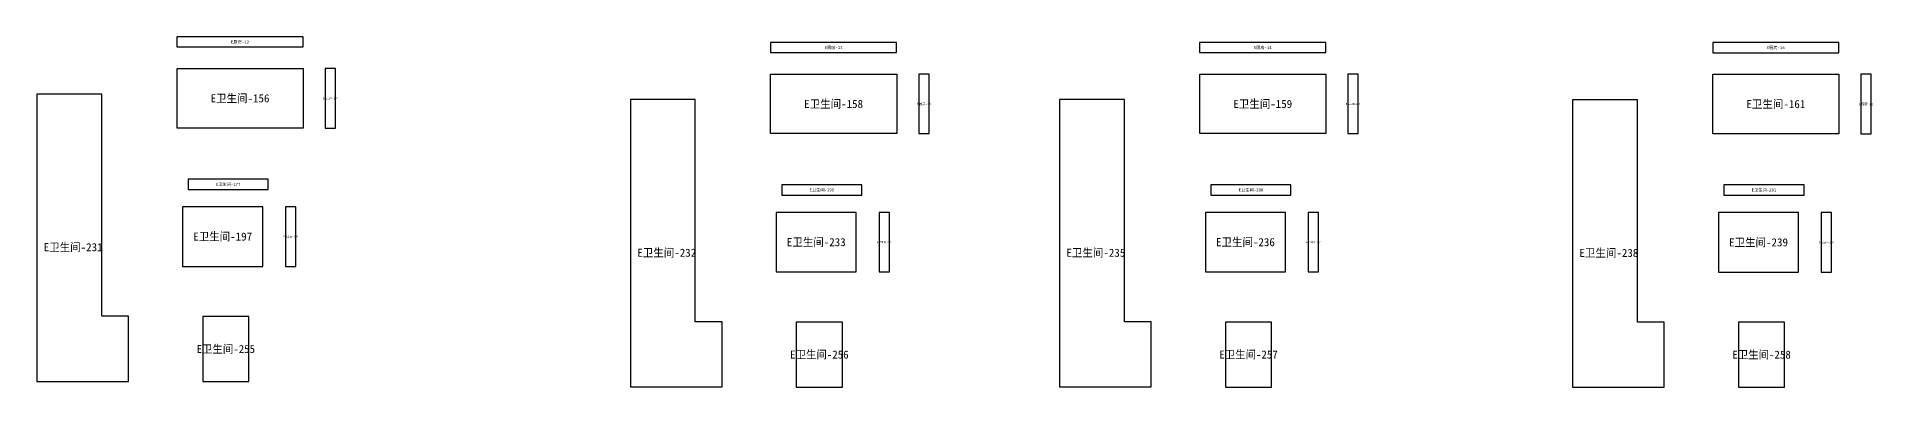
# Model space of a CAD drawing. Header units: inches. Extents: x 44145 to 132907, y -98283 to 21892.
# Drawn here: x 68840 to 87044, y -72708 to -69238 of the extents above; entities that cross this region are included whole.
import ezdxf
from ezdxf.enums import TextEntityAlignment as Align

# ---------------------------------------------------------------- set-up
doc = ezdxf.new("R2010")
doc.units = ezdxf.units.IN
doc.layers.add('NUMBERS', color=7, linetype='Continuous')
doc.layers.add('OUTER', color=7, linetype='Continuous')

msp = doc.modelspace()

# ---------------------------------------------------------------- linework, layer by layer
at = {"layer": 'OUTER'}
for points in [[(70230, -69339), (71481, -69339), (71481, -69238), (70230, -69238), (70230, -69339)], [(76117, -69395), (77368, -69395), (77368, -69293), (76117, -69293), (76117, -69395)], [(80373, -69395), (81624, -69395), (81624, -69293), (80373, -69293), (80373, -69395)], [(85462, -69396), (86713, -69396), (86713, -69294), (85462, -69294), (85462, -69396)], [(70231, -69553), (71481, -69553), (71481, -70142), (70231, -70142), (70231, -69553)], [(71701, -70142), (71802, -70142), (71802, -69553), (71701, -69553), (71701, -70142)], [(76118, -69608), (77369, -69608), (77369, -70197), (76118, -70197), (76118, -69608)], [(77588, -70197), (77690, -70197), (77690, -69608), (77588, -69608), (77588, -70197)], [(80374, -69608), (81625, -69608), (81625, -70197), (80374, -70197), (80374, -69608)], [(81844, -70197), (81946, -70197), (81946, -69608), (81844, -69608), (81844, -70197)], [(85462, -69609), (86713, -69609), (86713, -70198), (85462, -70198), (85462, -69609)], [(86932, -70198), (87034, -70198), (87034, -69609), (86932, -69609), (86932, -70198)], [(68840, -72650), (69749, -72650), (69749, -72005), (69484, -72005), (69484, -69805), (68840, -69805), (68840, -72650)], [(74727, -72705), (75637, -72705), (75637, -72061), (75371, -72061), (75371, -69860), (74727, -69860), (74727, -72705)], [(78983, -72705), (79892, -72705), (79892, -72061), (79627, -72061), (79627, -69860), (78983, -69860), (78983, -72705)], [(84071, -72706), (84981, -72706), (84981, -72062), (84716, -72062), (84716, -69861), (84071, -69861), (84071, -72706)], [(70342, -70749), (71135, -70749), (71135, -70648), (70342, -70648), (70342, -70749)], [(76229, -70805), (77023, -70805), (77023, -70703), (76229, -70703), (76229, -70805)], [(80485, -70805), (81278, -70805), (81278, -70703), (80485, -70703), (80485, -70805)], [(85573, -70806), (86367, -70806), (86367, -70704), (85573, -70704), (85573, -70806)], [(70287, -71511), (71081, -71511), (71081, -70922), (70287, -70922), (70287, -71511)], [(71307, -71511), (71408, -71511), (71408, -70922), (71307, -70922), (71307, -71511)], [(76174, -71566), (76968, -71566), (76968, -70977), (76174, -70977), (76174, -71566)], [(77194, -71566), (77296, -71566), (77296, -70977), (77194, -70977), (77194, -71566)], [(80430, -71566), (81224, -71566), (81224, -70977), (80430, -70977), (80430, -71566)], [(81450, -71566), (81552, -71566), (81552, -70977), (81450, -70977), (81450, -71566)], [(85519, -71567), (86313, -71567), (86313, -70978), (85519, -70978), (85519, -71567)], [(86538, -71567), (86640, -71567), (86640, -70978), (86538, -70978), (86538, -71567)], [(70486, -72651), (70943, -72651), (70943, -72007), (70486, -72007), (70486, -72651)], [(76373, -72706), (76830, -72706), (76830, -72062), (76373, -72062), (76373, -72706)], [(80629, -72706), (81086, -72706), (81086, -72062), (80629, -72062), (80629, -72706)], [(85718, -72708), (86175, -72708), (86175, -72063), (85718, -72063), (85718, -72708)]]:
    msp.add_lwpolyline(points, dxfattribs=at)

# ---------------------------------------------------------------- texts
at = {"layer": 'NUMBERS'}
for s, height, p in [('E厨房-12', 30, (70856, -69289)), ('E厨房-13', 30, (76743, -69344)), ('E厨房-14', 30, (80999, -69344)), ('E厨房-15', 30, (86087, -69345)), ('E卫生间-156', 80, (70856, -69847)), ('E卫生间-157', 17.6, (71752, -69847)), ('E卫生间-158', 80, (76743, -69903)), ('E厨房-21', 23.5, (77639, -69903)), ('E卫生间-159', 80, (80999, -69903)), ('E卫生间-160', 17.6, (81895, -69903)), ('E卫生间-161', 80, (86088, -69904)), ('E厨房-22', 23.5, (86983, -69904)), ('E卫生间-177', 30, (70738, -70699)), ('E卫生间-199', 30, (76626, -70754)), ('E卫生间-200', 30, (80882, -70754)), ('E卫生间-201', 30, (85970, -70755)), ('E卫生间-197', 80, (70684, -71216)), ('E卫生间-231', 80, (69201, -71321)), ('E卫生间-198', 17.6, (71358, -71216)), ('E卫生间-232', 80, (75088, -71376)), ('E卫生间-233', 80, (76571, -71271)), ('E卫生间-234', 17.6, (77245, -71271)), ('E卫生间-235', 80, (79344, -71376)), ('E卫生间-236', 80, (80827, -71271)), ('E卫生间-237', 17.6, (81501, -71271)), ('E卫生间-238', 80, (84432, -71378)), ('E卫生间-239', 80, (85916, -71273)), ('E卫生间-240', 17.6, (86589, -71273)), ('E卫生间-255', 79.4, (70715, -72329)), ('E卫生间-256', 79.4, (76602, -72384)), ('E卫生间-257', 79.4, (80858, -72384)), ('E卫生间-258', 79.4, (85946, -72385))]:
    msp.add_text(s, height=height, dxfattribs=at).set_placement(p, align=Align.MIDDLE_CENTER)

doc.saveas('drawing.dxf')
